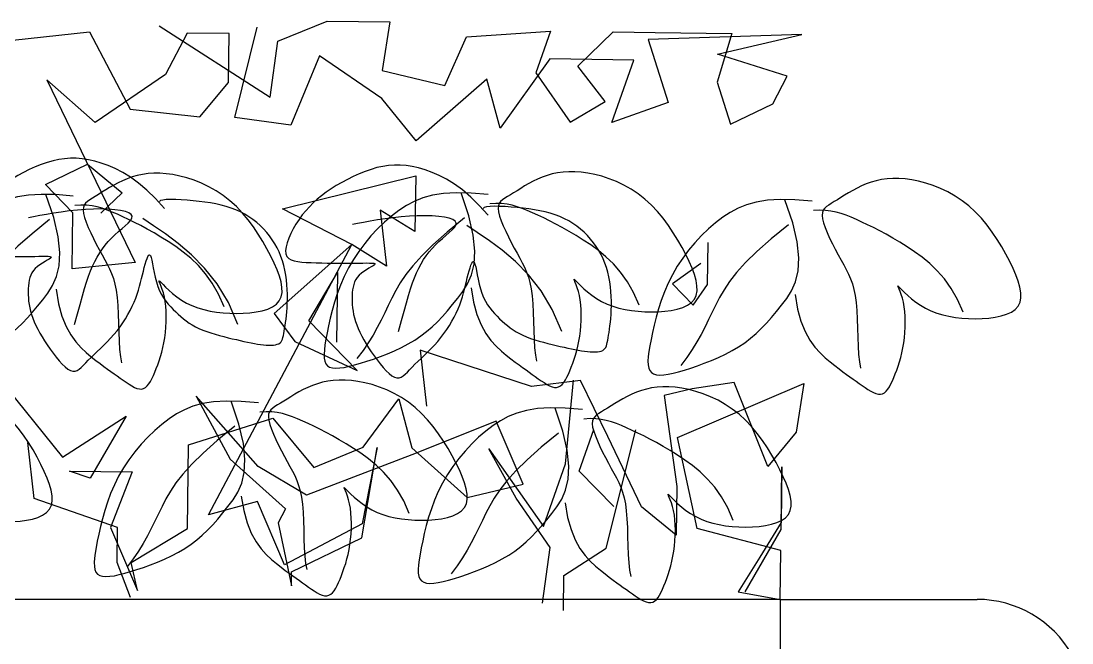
# Model space of a CAD drawing. Extents: x -1568 to -728, y -1287 to -990.
# Drawn here: x -1429.811 to -1427.402, y -1096.054 to -1094.629 of the extents above; entities that cross this region are included whole.
import ezdxf

# ---------------------------------------------------------------- set-up
doc = ezdxf.new("R2010")
doc.units = 0
doc.header["$LTSCALE"] = 5
doc.layers.get('0').update_dxf_attribs({"linetype": 'CONTINUOUS'})
for name, color, linetype in [('fz', 7, 'CONTINUOUS'), ('LH', 94, 'CONTINUOUS'), ('尺寸标注', 2, 'CONTINUOUS')]:
    doc.layers.add(name, color=color, linetype=linetype)

# ---------------------------------------------------------------- blocks, each defined once
blk = doc.blocks.new('LIM43')
at = {"color": 98}
for p, q in [((942288.093, 2579500.7332), (942288.2057, 2579500.7796)), ((942288.2057, 2579500.7796), (942288.3497, 2579500.7777)), ((942288.3497, 2579500.7777), (942288.3321, 2579500.666)), ((942287.2765, 2579500.7124), (942287.6612, 2579500.7551)), ((942287.6612, 2579500.7551), (942287.7548, 2579500.5779)), ((942287.8214, 2579500.7689), (942288.0753, 2579500.6055)), ((942287.8852, 2579500.752), (942287.8359, 2579500.6568)), ((942287.9812, 2579500.7507), (942287.8852, 2579500.752)), ((942287.9946, 2579500.5587), (942288.0454, 2579500.7658)), ((942288.5252, 2579500.7433), (942288.7175, 2579500.7566)), ((942288.7175, 2579500.7566), (942288.6841, 2579500.6612)), ((942288.7804, 2579500.6758), (942288.8615, 2579500.7547)), ((942288.8615, 2579500.7547), (942288.9575, 2579500.7534)), ((942288.9575, 2579500.7534), (942289.1335, 2579500.751)), ((942287.9797, 2579500.6388), (942287.9812, 2579500.7507)), ((942288.0753, 2579500.6055), (942288.093, 2579500.7332)), ((942288.4757, 2579500.632), (942288.5252, 2579500.7433)), ((942289.2935, 2579500.7488), (942288.9412, 2579500.7376)), ((942288.9412, 2579500.7376), (942288.9873, 2579500.5931)), ((942289.1335, 2579500.751), (942289.0999, 2579500.6395)), ((942289.1008, 2579500.7034), (942289.2935, 2579500.7488)), ((942288.1886, 2579500.6999), (942288.1224, 2579500.5409)), ((942288.3313, 2579500.602), (942288.1886, 2579500.6999)), ((942288.7166, 2579500.6927), (942288.6024, 2579500.5344)), ((942288.9086, 2579500.6901), (942288.7166, 2579500.6927)), ((942288.8586, 2579500.5469), (942288.9086, 2579500.6901)), ((942289.2602, 2579500.6533), (942289.1008, 2579500.7034)), ((942287.8359, 2579500.6568), (942287.6744, 2579500.547)), ((942288.3321, 2579500.666), (942288.4757, 2579500.632)), ((942288.6841, 2579500.6612), (942288.7626, 2579500.5482)), ((942288.8433, 2579500.595), (942288.7804, 2579500.6758)), ((942287.6744, 2579500.547), (942287.5637, 2579500.6445)), ((942287.5637, 2579500.6445), (942287.766, 2579500.226)), ((942287.9146, 2579500.5598), (942287.9797, 2579500.6388)), ((942288.5719, 2579500.6467), (942288.41, 2579500.505)), ((942288.6024, 2579500.5344), (942288.5719, 2579500.6467)), ((942289.0999, 2579500.6395), (942289.1306, 2579500.5431)), ((942289.2273, 2579500.5898), (942289.2602, 2579500.6533)), ((942288.41, 2579500.505), (942288.3313, 2579500.602)), ((942288.7626, 2579500.5482), (942288.8433, 2579500.595)), ((942288.9873, 2579500.5931), (942288.8586, 2579500.5469)), ((942289.1306, 2579500.5431), (942289.2273, 2579500.5898)), ((942287.7548, 2579500.5779), (942287.9146, 2579500.5598)), ((942288.1224, 2579500.5409), (942287.9946, 2579500.5587)), ((942287.5604, 2579500.4047), (942287.6571, 2579500.4513)), ((942287.6571, 2579500.4513), (942287.7362, 2579500.3863)), ((942288.1038, 2579500.3493), (942288.4089, 2579500.4251)), ((942288.4089, 2579500.4251), (942288.4071, 2579500.2972)), ((942287.6235, 2579500.3399), (942287.5604, 2579500.4047)), ((942287.7362, 2579500.3863), (942287.6875, 2579500.339)), ((942288.2627, 2579500.2672), (942288.1038, 2579500.3493)), ((942288.3278, 2579500.3462), (942288.342, 2579500.2181)), ((942288.4071, 2579500.2972), (942288.3278, 2579500.3462)), ((942287.6218, 2579500.212), (942287.6235, 2579500.3399)), ((942289.0776, 2579500.1761), (942289.0789, 2579500.272)), ((942287.9341, 2579499.6481), (942288.2627, 2579500.2672)), ((942288.2627, 2579500.2672), (942288.0845, 2579500.1097)), ((942288.342, 2579500.2181), (942288.2627, 2579500.2672)), ((942287.766, 2579500.226), (942287.6218, 2579500.212)), ((942289.0623, 2579500.2243), (942288.9976, 2579500.1772)), ((942288.1643, 2579500.0927), (942288.2298, 2579500.2037)), ((942288.2298, 2579500.2037), (942288.2276, 2579500.0438)), ((942288.9976, 2579500.1772), (942289.0449, 2579500.1286)), ((942289.0449, 2579500.1286), (942289.0776, 2579500.1761)), ((942288.0845, 2579500.1097), (942288.1316, 2579500.0451)), ((942288.2747, 2579499.9792), (942288.1643, 2579500.0927)), ((942287.3638, 2579500.0716), (942287.5999, 2579499.7806)), ((942288.1316, 2579500.0451), (942288.2747, 2579499.9792)), ((942288.6743, 2579499.9418), (942288.4194, 2579500.0252)), ((942288.4194, 2579500.0252), (942288.4337, 2579499.8971)), ((942288.7865, 2579499.9562), (942288.6743, 2579499.9418)), ((942288.7519, 2579499.7649), (942288.7705, 2579499.9565)), ((942288.8488, 2579499.8275), (942288.7865, 2579499.9562)), ((942289.0423, 2579499.9368), (942288.9781, 2579499.9216)), ((942289.0088, 2579499.8253), (942289.2985, 2579499.9492)), ((942289.1385, 2579499.9514), (942289.0423, 2579499.9368)), ((942289.2159, 2579499.7585), (942289.1385, 2579499.9514)), ((942289.2985, 2579499.9492), (942289.281, 2579499.8376)), ((942287.9059, 2579499.9203), (942287.9839, 2579499.7753)), ((942288.0477, 2579499.7585), (942287.9059, 2579499.9203)), ((942288.2883, 2579499.8032), (942288.3699, 2579499.914)), ((942288.3699, 2579499.914), (942288.4003, 2579499.8016)), ((942288.9781, 2579499.9216), (942289.0073, 2579499.7134)), ((942287.5999, 2579499.7806), (942287.7452, 2579499.8745)), ((942287.7452, 2579499.8745), (942287.6632, 2579499.7318)), ((942287.8883, 2579499.8086), (942288.0812, 2579499.8699)), ((942288.0812, 2579499.8699), (942288.1757, 2579499.7567)), ((942288.5932, 2579499.863), (942288.4001, 2579499.7856)), ((942288.6553, 2579499.7182), (942288.5932, 2579499.863)), ((942288.7837, 2579499.7484), (942288.817, 2579499.8439)), ((942288.8453, 2579499.5717), (942288.913, 2579499.8426)), ((942289.281, 2579499.8376), (942289.2159, 2579499.7585)), ((942287.5346, 2579499.6856), (942287.5203, 2579499.8137)), ((942288.9266, 2579499.6665), (942288.8488, 2579499.8275)), ((942289.054, 2579499.6168), (942289.0088, 2579499.8253)), ((942287.8857, 2579499.6168), (942287.8883, 2579499.8086)), ((942288.1757, 2579499.7567), (942288.2883, 2579499.8032)), ((942288.2855, 2579499.5953), (942288.3203, 2579499.8027)), ((942288.3203, 2579499.8027), (942288.2859, 2579499.6273)), ((942288.4003, 2579499.8016), (942288.5268, 2579499.688)), ((942288.6388, 2579499.6865), (942288.5763, 2579499.7992)), ((942288.5763, 2579499.7992), (942288.7019, 2579499.6216)), ((942287.9839, 2579499.7753), (942288.1104, 2579499.6617)), ((942288.4001, 2579499.7856), (942288.1588, 2579499.693)), ((942288.7019, 2579499.6216), (942288.7519, 2579499.7649)), ((942287.6154, 2579499.7484), (942287.7594, 2579499.7464)), ((942287.6632, 2579499.7318), (942287.6154, 2579499.7484)), ((942287.7594, 2579499.7464), (942287.7097, 2579499.6192)), ((942288.1588, 2579499.693), (942288.0477, 2579499.7585)), ((942288.8626, 2579499.6674), (942288.7837, 2579499.7484)), ((942289.246, 2579499.6142), (942289.2479, 2579499.7581)), ((942289.2479, 2579499.7581), (942289.2462, 2579499.6302)), ((942288.5268, 2579499.688), (942288.6553, 2579499.7182)), ((942289.0073, 2579499.7134), (942289.0057, 2579499.6015)), ((942287.7257, 2579499.619), (942287.5346, 2579499.6856)), ((942288.0466, 2579499.6786), (942287.9341, 2579499.6481)), ((942288.1086, 2579499.5338), (942288.0466, 2579499.6786)), ((942288.7173, 2579499.5735), (942288.6388, 2579499.6865)), ((942288.1104, 2579499.6617), (942288.0939, 2579499.6299)), ((942289.0057, 2579499.6015), (942288.9266, 2579499.6665)), ((942288.0939, 2579499.6299), (942288.124, 2579499.4856)), ((942288.2859, 2579499.6273), (942288.1086, 2579499.5338)), ((942289.2462, 2579499.6302), (942289.1971, 2579499.5509)), ((942287.7097, 2579499.6192), (942287.7717, 2579499.4745)), ((942287.7246, 2579499.5391), (942287.7257, 2579499.619)), ((942287.7566, 2579499.5386), (942287.8857, 2579499.6168)), ((942289.2453, 2579499.5662), (942289.054, 2579499.6168)), ((942289.164, 2579499.4714), (942289.246, 2579499.6142)), ((942288.1244, 2579499.5176), (942288.2855, 2579499.5953)), ((942288.6995, 2579499.4458), (942288.7173, 2579499.5735)), ((942288.7484, 2579499.5091), (942288.8453, 2579499.5717)), ((942289.1971, 2579499.5509), (942289.148, 2579499.4716)), ((942289.2438, 2579499.4543), (942289.2453, 2579499.5662)), ((942287.7555, 2579499.4587), (942287.7246, 2579499.5391)), ((942287.7717, 2579499.4745), (942287.7566, 2579499.5386)), ((942288.124, 2579499.4856), (942288.1244, 2579499.5176)), ((942288.7473, 2579499.4291), (942288.7484, 2579499.5091)), ((942289.148, 2579499.4716), (942289.2438, 2579499.4543))]:
    blk.add_line(p, q, dxfattribs=at)
blk = doc.blocks.new('花')
at = {"layer": 'LH', "color": 12}
for p, q in [((0.6009, 0.461), (0.5901, 0.4561)), ((0.6123, 0.4652), (0.6009, 0.461)), ((0.6241, 0.4688), (0.6123, 0.4652)), ((0.6366, 0.4716), (0.6241, 0.4688)), ((0.6496, 0.4736), (0.6366, 0.4716)), ((0.6634, 0.4747), (0.6496, 0.4736)), ((0.6779, 0.4749), (0.6634, 0.4747)), ((0.6932, 0.4741), (0.6779, 0.4749)), ((0.7092, 0.4722), (0.6932, 0.4741)), ((0.7259, 0.4693), (0.7092, 0.4722)), ((0.7431, 0.4652), (0.7259, 0.4693)), ((0.7605, 0.4599), (0.7431, 0.4652)), ((0.7779, 0.4533), (0.7605, 0.4599)), ((0.5604, 0.4387), (0.5514, 0.4325)), ((0.5698, 0.4448), (0.5604, 0.4387)), ((0.5797, 0.4507), (0.5698, 0.4448)), ((0.5901, 0.4561), (0.5797, 0.4507)), ((0.7953, 0.4454), (0.7779, 0.4533)), ((0.8123, 0.4361), (0.7953, 0.4454)), ((0.8287, 0.4253), (0.8123, 0.4361)), ((-0.4776, 0.4103), (-0.4909, 0.4092)), ((-0.4639, 0.4103), (-0.4776, 0.4103)), ((-0.4498, 0.4093), (-0.4639, 0.4103)), ((0.5205, 0.4095), (0.5141, 0.4049)), ((0.5274, 0.4146), (0.5205, 0.4095)), ((0.5349, 0.4203), (0.5274, 0.4146)), ((0.5429, 0.4263), (0.5349, 0.4203)), ((0.5514, 0.4325), (0.5429, 0.4263)), ((0.8445, 0.4131), (0.8287, 0.4253)), ((0.8595, 0.3996), (0.8445, 0.4131)), ((-0.5567, 0.3892), (-0.5698, 0.3826)), ((-0.5435, 0.395), (-0.5567, 0.3892)), ((-0.5303, 0.4), (-0.5435, 0.395)), ((-0.5172, 0.4041), (-0.5303, 0.4)), ((-0.5041, 0.4071), (-0.5172, 0.4041)), ((-0.4909, 0.4092), (-0.5041, 0.4071)), ((-0.4351, 0.4072), (-0.4498, 0.4093)), ((-0.4197, 0.4041), (-0.4351, 0.4072)), ((-0.4036, 0.3998), (-0.4197, 0.4041)), ((-0.3867, 0.3941), (-0.4036, 0.3998)), ((-0.369, 0.3867), (-0.3867, 0.3941)), ((-0.3504, 0.3772), (-0.369, 0.3867)), ((0.321, 0.3859), (0.3021, 0.3764)), ((0.3425, 0.3937), (0.321, 0.3859)), ((0.3674, 0.3998), (0.3425, 0.3937)), ((0.3964, 0.4039), (0.3674, 0.3998)), ((0.4303, 0.4061), (0.3964, 0.4039)), ((0.4295, 0.3534), (0.4075, 0.4044)), ((0.47, 0.4062), (0.4303, 0.4061)), ((0.4891, 0.387), (0.4751, 0.385)), ((0.5023, 0.3878), (0.4891, 0.387)), ((0.4969, 0.3877), (0.4954, 0.3823)), ((0.4996, 0.3924), (0.4969, 0.3877)), ((0.5035, 0.3966), (0.4996, 0.3924)), ((0.5147, 0.3874), (0.5023, 0.3878)), ((0.5084, 0.4007), (0.5035, 0.3966)), ((0.5141, 0.4049), (0.5084, 0.4007)), ((0.5267, 0.3861), (0.5147, 0.3874)), ((0.5385, 0.3838), (0.5267, 0.3861)), ((0.8738, 0.3851), (0.8595, 0.3996)), ((-0.5955, 0.3677), (-0.6078, 0.3596)), ((-0.5828, 0.3754), (-0.5955, 0.3677)), ((-0.5698, 0.3826), (-0.5828, 0.3754)), ((-0.331, 0.3653), (-0.3504, 0.3772)), ((-0.3106, 0.3508), (-0.331, 0.3653)), ((0.2851, 0.3652), (0.2691, 0.3526)), ((0.3021, 0.3764), (0.2851, 0.3652)), ((0.4954, 0.3823), (0.4953, 0.3759)), ((0.4953, 0.3759), (0.4968, 0.3682)), ((0.4968, 0.3682), (0.5, 0.3591)), ((0.5503, 0.3808), (0.5385, 0.3838)), ((0.5622, 0.3771), (0.5503, 0.3808)), ((0.5745, 0.373), (0.5622, 0.3771)), ((0.5875, 0.3683), (0.5745, 0.373)), ((0.601, 0.3633), (0.5875, 0.3683)), ((0.6152, 0.3577), (0.601, 0.3633)), ((0.8872, 0.3699), (0.8738, 0.3851)), ((0.8998, 0.3542), (0.8872, 0.3699)), ((-0.6308, 0.3427), (-0.6414, 0.334)), ((-0.6196, 0.3512), (-0.6308, 0.3427)), ((-0.6078, 0.3596), (-0.6196, 0.3512)), ((-0.2893, 0.3332), (-0.3106, 0.3508)), ((0.2535, 0.3385), (0.2384, 0.3231)), ((0.2691, 0.3526), (0.2535, 0.3385)), ((0.4201, 0.348), (0.3832, 0.3123)), ((0.4433, 0.3104), (0.4295, 0.3534)), ((0.5, 0.3591), (0.5045, 0.3487)), ((0.5045, 0.3487), (0.5103, 0.3374)), ((0.5103, 0.3374), (0.5169, 0.3254)), ((0.63, 0.3515), (0.6152, 0.3577)), ((0.6454, 0.3448), (0.63, 0.3515)), ((0.6615, 0.3373), (0.6454, 0.3448)), ((0.6782, 0.3292), (0.6615, 0.3373)), ((0.9116, 0.3382), (0.8998, 0.3542)), ((0.9225, 0.3222), (0.9116, 0.3382)), ((-0.6605, 0.3163), (-0.6691, 0.3072)), ((-0.6512, 0.3253), (-0.6605, 0.3163)), ((-0.6414, 0.334), (-0.6512, 0.3253)), ((-0.267, 0.3124), (-0.2893, 0.3332)), ((-0.2776, 0.3296), (-0.2796, 0.3273)), ((-0.2724, 0.3315), (-0.2776, 0.3296)), ((-0.2646, 0.333), (-0.2724, 0.3315)), ((-0.2545, 0.3341), (-0.2646, 0.333)), ((-0.2428, 0.3349), (-0.2545, 0.3341)), ((-0.2299, 0.3354), (-0.2428, 0.3349)), ((-0.2163, 0.3356), (-0.2299, 0.3354)), ((-0.2025, 0.3355), (-0.2163, 0.3356)), ((-0.1889, 0.3352), (-0.2025, 0.3355)), ((-0.1756, 0.3347), (-0.1889, 0.3352)), ((-0.1627, 0.3338), (-0.1756, 0.3347)), ((-0.1502, 0.3326), (-0.1627, 0.3338)), ((-0.1379, 0.3309), (-0.1502, 0.3326)), ((-0.1261, 0.3288), (-0.1379, 0.3309)), ((-0.1145, 0.3262), (-0.1261, 0.3288)), ((-0.1034, 0.323), (-0.1145, 0.3262)), ((-0.0926, 0.3192), (-0.1034, 0.323)), ((-0.0822, 0.3148), (-0.0926, 0.3192)), ((-0.0723, 0.3098), (-0.0822, 0.3148)), ((0.2384, 0.3231), (0.2238, 0.3066)), ((0.5169, 0.3254), (0.5242, 0.3132)), ((0.5242, 0.3132), (0.5318, 0.3009)), ((0.6956, 0.3202), (0.6782, 0.3292)), ((0.7136, 0.3104), (0.6956, 0.3202)), ((0.9325, 0.3065), (0.9225, 0.3222)), ((-0.6772, 0.2977), (-0.6847, 0.2879)), ((-0.6691, 0.3072), (-0.6772, 0.2977)), ((-0.4653, 0.2923), (-0.4836, 0.2888)), ((-0.447, 0.2954), (-0.4653, 0.2923)), ((-0.4289, 0.2977), (-0.447, 0.2954)), ((-0.4114, 0.2993), (-0.4289, 0.2977)), ((-0.3949, 0.3002), (-0.4114, 0.2993)), ((-0.3799, 0.3003), (-0.3949, 0.3002)), ((-0.3666, 0.2996), (-0.3799, 0.3003)), ((-0.3555, 0.2981), (-0.3666, 0.2996)), ((-0.3469, 0.2958), (-0.3555, 0.2981)), ((-0.3413, 0.2926), (-0.3469, 0.2958)), ((-0.3389, 0.2886), (-0.3413, 0.2926)), ((-0.0627, 0.3043), (-0.0723, 0.3098)), ((-0.0535, 0.2983), (-0.0627, 0.3043)), ((-0.0448, 0.2918), (-0.0535, 0.2983)), ((-0.0365, 0.2849), (-0.0448, 0.2918)), ((0.21, 0.2891), (0.1971, 0.2707)), ((0.2238, 0.3066), (0.21, 0.2891)), ((0.3832, 0.3123), (0.3533, 0.281)), ((0.45, 0.2744), (0.4433, 0.3104)), ((0.5318, 0.3009), (0.5395, 0.2889)), ((0.732, 0.2992), (0.7136, 0.3104)), ((0.7506, 0.2864), (0.732, 0.2992)), ((0.9415, 0.2913), (0.9325, 0.3065)), ((0.9494, 0.2767), (0.9415, 0.2913)), ((-0.6983, 0.267), (-0.7044, 0.2558)), ((-0.6917, 0.2777), (-0.6983, 0.267)), ((-0.6847, 0.2879), (-0.6917, 0.2777)), ((-0.5639, 0.2687), (-0.5755, 0.2654)), ((-0.5503, 0.2725), (-0.5639, 0.2687)), ((-0.5352, 0.2765), (-0.5503, 0.2725)), ((-0.5189, 0.2807), (-0.5352, 0.2765)), ((-0.5016, 0.2848), (-0.5189, 0.2807)), ((-0.4836, 0.2888), (-0.5016, 0.2848)), ((-0.3598, 0.2584), (-0.3528, 0.2656)), ((-0.3528, 0.2656), (-0.3467, 0.2722)), ((-0.3467, 0.2722), (-0.342, 0.2784)), ((-0.342, 0.2784), (-0.3393, 0.2838)), ((-0.3393, 0.2838), (-0.3389, 0.2886)), ((-0.2887, 0.2709), (-0.3142, 0.2852)), ((-0.2597, 0.2546), (-0.2887, 0.2709)), ((-0.0287, 0.2775), (-0.0365, 0.2849)), ((-0.0214, 0.2698), (-0.0287, 0.2775)), ((-0.0145, 0.2617), (-0.0214, 0.2698)), ((0.1971, 0.2707), (0.1851, 0.2516)), ((0.3533, 0.281), (0.3296, 0.2535)), ((0.4509, 0.2443), (0.45, 0.2744)), ((0.5395, 0.2889), (0.547, 0.2775)), ((0.547, 0.2775), (0.554, 0.2669)), ((0.554, 0.2669), (0.5606, 0.2568)), ((0.7689, 0.2715), (0.7506, 0.2864)), ((0.7869, 0.254), (0.7689, 0.2715)), ((0.9559, 0.2627), (0.9494, 0.2767)), ((-0.7098, 0.2444), (-0.7146, 0.2331)), ((-0.7044, 0.2558), (-0.7098, 0.2444)), ((-0.382, 0.2348), (-0.3749, 0.2429)), ((-0.3749, 0.2429), (-0.3674, 0.2508)), ((-0.3674, 0.2508), (-0.3598, 0.2584)), ((-0.2285, 0.2353), (-0.2597, 0.2546)), ((-0.0081, 0.2531), (-0.0145, 0.2617)), ((-0.0021, 0.2443), (-0.0081, 0.2531)), ((0.0033, 0.235), (-0.0021, 0.2443)), ((0.1851, 0.2516), (0.1743, 0.232)), ((0.3296, 0.2535), (0.311, 0.2291)), ((0.4471, 0.2192), (0.4509, 0.2443)), ((0.5606, 0.2568), (0.5668, 0.2468)), ((0.5668, 0.2468), (0.5724, 0.2364)), ((0.8042, 0.2335), (0.7869, 0.254)), ((0.9608, 0.2496), (0.9559, 0.2627)), ((0.964, 0.2372), (0.9608, 0.2496)), ((-0.7184, 0.222), (-0.7212, 0.2114)), ((-0.7146, 0.2331), (-0.7184, 0.222)), ((-0.4008, 0.2084), (-0.395, 0.2175)), ((-0.395, 0.2175), (-0.3887, 0.2263)), ((-0.3887, 0.2263), (-0.382, 0.2348)), ((-0.1961, 0.2122), (-0.2285, 0.2353)), ((0.0082, 0.2254), (0.0033, 0.235)), ((0.0127, 0.2155), (0.0082, 0.2254)), ((0.1743, 0.232), (0.1648, 0.2119)), ((0.311, 0.2291), (0.2967, 0.2074)), ((0.4399, 0.198), (0.4471, 0.2192)), ((0.5724, 0.2364), (0.5775, 0.2253)), ((0.5775, 0.2253), (0.582, 0.2129)), ((0.682, 0.2284), (0.682, 0.2291)), ((0.682, 0.2291), (0.6836, 0.2281)), ((0.6831, 0.2259), (0.682, 0.2284)), ((0.6852, 0.222), (0.6831, 0.2259)), ((0.6836, 0.2281), (0.6869, 0.2253)), ((0.688, 0.2166), (0.6852, 0.222)), ((0.6869, 0.2253), (0.6919, 0.221)), ((0.6919, 0.221), (0.6984, 0.2155)), ((0.8205, 0.2097), (0.8042, 0.2335)), ((0.9651, 0.2258), (0.964, 0.2372)), ((0.964, 0.2155), (0.9651, 0.2258)), ((-0.7228, 0.2017), (-0.723, 0.1931)), ((-0.723, 0.1931), (-0.7218, 0.1859)), ((-0.7212, 0.2114), (-0.7228, 0.2017)), ((-0.4111, 0.1888), (-0.4061, 0.1988)), ((-0.4061, 0.1988), (-0.4008, 0.2084)), ((-0.2986, 0.1891), (-0.297, 0.1952)), ((-0.297, 0.1952), (-0.2954, 0.2)), ((-0.2954, 0.2), (-0.2937, 0.203)), ((-0.2937, 0.203), (-0.2919, 0.2039)), ((-0.2919, 0.2039), (-0.29, 0.2024)), ((-0.29, 0.2024), (-0.288, 0.1984)), ((-0.288, 0.1984), (-0.2858, 0.1921)), ((-0.1637, 0.1842), (-0.1961, 0.2122)), ((0.0166, 0.2052), (0.0127, 0.2155)), ((0.02, 0.1945), (0.0166, 0.2052)), ((0.023, 0.1837), (0.02, 0.1945)), ((0.1648, 0.2119), (0.1566, 0.1916)), ((0.2967, 0.2074), (0.2857, 0.1875)), ((0.4305, 0.1797), (0.4399, 0.198)), ((0.582, 0.2129), (0.5861, 0.1991)), ((0.5861, 0.1991), (0.5896, 0.1832)), ((0.6911, 0.2099), (0.688, 0.2166)), ((0.6944, 0.202), (0.6911, 0.2099)), ((0.6974, 0.1929), (0.6944, 0.202)), ((0.7001, 0.1829), (0.6974, 0.1929)), ((0.6984, 0.2155), (0.7063, 0.2092)), ((0.7063, 0.2092), (0.7154, 0.2025)), ((0.7154, 0.2025), (0.7257, 0.1957)), ((0.7257, 0.1957), (0.737, 0.1893)), ((0.8356, 0.182), (0.8205, 0.2097)), ((0.9459, 0.1911), (0.9544, 0.1981)), ((0.9544, 0.1981), (0.9605, 0.2062)), ((0.9605, 0.2062), (0.964, 0.2155)), ((-0.7218, 0.1859), (-0.7189, 0.1803)), ((-0.7189, 0.1803), (-0.7145, 0.1761)), ((-0.7145, 0.1761), (-0.7087, 0.1731)), ((-0.7087, 0.1731), (-0.7016, 0.1713)), ((-0.7016, 0.1713), (-0.6933, 0.1703)), ((-0.6933, 0.1703), (-0.6839, 0.17)), ((-0.6839, 0.17), (-0.6736, 0.1701)), ((-0.6736, 0.1701), (-0.6625, 0.1706)), ((-0.6625, 0.1706), (-0.6506, 0.1712)), ((-0.6506, 0.1712), (-0.6383, 0.1719)), ((-0.6383, 0.1719), (-0.6256, 0.1727)), ((-0.6256, 0.1727), (-0.6128, 0.1735)), ((-0.6128, 0.1735), (-0.6001, 0.1744)), ((-0.6001, 0.1744), (-0.5877, 0.1754)), ((-0.5877, 0.1754), (-0.5757, 0.1764)), ((-0.5757, 0.1764), (-0.5644, 0.1774)), ((-0.5644, 0.1774), (-0.5539, 0.1785)), ((-0.5539, 0.1785), (-0.5445, 0.1794)), ((-0.5445, 0.1794), (-0.5362, 0.1803)), ((-0.5362, 0.1803), (-0.5291, 0.1808)), ((-0.5294, 0.1686), (-0.5348, 0.1647)), ((-0.5245, 0.1721), (-0.5294, 0.1686)), ((-0.5291, 0.1808), (-0.5235, 0.1811)), ((-0.5204, 0.175), (-0.5245, 0.1721)), ((-0.5235, 0.1811), (-0.5194, 0.181)), ((-0.5176, 0.1774), (-0.5204, 0.175)), ((-0.5194, 0.181), (-0.517, 0.1804)), ((-0.5164, 0.1792), (-0.5176, 0.1774)), ((-0.517, 0.1804), (-0.5164, 0.1792)), ((-0.4198, 0.1674), (-0.4157, 0.1784)), ((-0.4157, 0.1784), (-0.4111, 0.1888)), ((-0.3029, 0.1655), (-0.3015, 0.1739)), ((-0.3015, 0.1739), (-0.3001, 0.1819)), ((-0.3001, 0.1819), (-0.2986, 0.1891)), ((-0.2858, 0.1921), (-0.2835, 0.184)), ((-0.2835, 0.184), (-0.2809, 0.1747)), ((-0.2809, 0.1747), (-0.278, 0.1644)), ((-0.1322, 0.1503), (-0.1637, 0.1842)), ((0.0254, 0.1727), (0.023, 0.1837)), ((0.0275, 0.1617), (0.0254, 0.1727)), ((0.1498, 0.1712), (0.1441, 0.1509)), ((0.1566, 0.1916), (0.1498, 0.1712)), ((0.277, 0.169), (0.2696, 0.1513)), ((0.2857, 0.1875), (0.277, 0.169)), ((0.42, 0.1633), (0.4305, 0.1797)), ((0.4485, 0.19), (0.4569, 0.1573)), ((0.5896, 0.1832), (0.5926, 0.1651)), ((0.7023, 0.1721), (0.7001, 0.1829)), ((0.704, 0.1607), (0.7023, 0.1721)), ((0.737, 0.1893), (0.7492, 0.1834)), ((0.7492, 0.1834), (0.762, 0.1786)), ((0.762, 0.1786), (0.7756, 0.1747)), ((0.7756, 0.1747), (0.7896, 0.1717)), ((0.7896, 0.1717), (0.8042, 0.1696)), ((0.8042, 0.1696), (0.8191, 0.1684)), ((0.8496, 0.1682), (0.8651, 0.1692)), ((0.8651, 0.1692), (0.8805, 0.1708)), ((0.8805, 0.1708), (0.8956, 0.1732)), ((0.8956, 0.1732), (0.91, 0.1763)), ((0.91, 0.1763), (0.9234, 0.1803)), ((0.9234, 0.1803), (0.9355, 0.1852)), ((0.9355, 0.1852), (0.9459, 0.1911)), ((-0.5543, 0.1457), (-0.5573, 0.1403)), ((-0.5504, 0.1509), (-0.5543, 0.1457)), ((-0.5457, 0.1558), (-0.5504, 0.1509)), ((-0.5404, 0.1604), (-0.5457, 0.1558)), ((-0.5348, 0.1647), (-0.5404, 0.1604)), ((-0.4272, 0.1434), (-0.4236, 0.1558)), ((-0.4236, 0.1558), (-0.4198, 0.1674)), ((-0.3071, 0.1393), (-0.3056, 0.1482)), ((-0.3056, 0.1482), (-0.3042, 0.1569)), ((-0.3042, 0.1569), (-0.3029, 0.1655)), ((-0.278, 0.1644), (-0.2747, 0.1537)), ((-0.2747, 0.1537), (-0.2711, 0.1431)), ((-0.1029, 0.1097), (-0.1322, 0.1503)), ((0.0291, 0.1507), (0.0275, 0.1617)), ((0.0304, 0.1399), (0.0291, 0.1507)), ((0.1441, 0.1509), (0.1395, 0.1311)), ((0.2696, 0.1513), (0.2628, 0.1338)), ((0.3992, 0.1331), (0.4096, 0.1478)), ((0.4096, 0.1478), (0.42, 0.1633)), ((0.4569, 0.1573), (0.4671, 0.1299)), ((0.5926, 0.1651), (0.5952, 0.1453)), ((0.5952, 0.1453), (0.5976, 0.1247)), ((0.7053, 0.1487), (0.704, 0.1607)), ((0.7061, 0.1365), (0.7053, 0.1487)), ((0.8191, 0.1684), (0.8343, 0.1679)), ((0.8343, 0.1679), (0.8496, 0.1682)), ((-0.5621, 0.1228), (-0.5626, 0.1166)), ((-0.5611, 0.1289), (-0.5621, 0.1228)), ((-0.5595, 0.1347), (-0.5611, 0.1289)), ((-0.5573, 0.1403), (-0.5595, 0.1347)), ((-0.4339, 0.1144), (-0.4305, 0.1297)), ((-0.4305, 0.1297), (-0.4272, 0.1434)), ((-0.3127, 0.112), (-0.3105, 0.1212)), ((-0.3105, 0.1212), (-0.3087, 0.1303)), ((-0.3087, 0.1303), (-0.3071, 0.1393)), ((-0.2711, 0.1431), (-0.2669, 0.1331)), ((-0.2669, 0.1331), (-0.2623, 0.1239)), ((-0.2623, 0.1239), (-0.2572, 0.1156)), ((0.0313, 0.1293), (0.0304, 0.1399)), ((0.0319, 0.1191), (0.0313, 0.1293)), ((0.1395, 0.1311), (0.1357, 0.1118)), ((0.2628, 0.1338), (0.2561, 0.1163)), ((0.3887, 0.1192), (0.3992, 0.1331)), ((0.4671, 0.1299), (0.4785, 0.1072)), ((0.5976, 0.1247), (0.5999, 0.1039)), ((0.7065, 0.1242), (0.7061, 0.1365)), ((0.7064, 0.112), (0.7065, 0.1242)), ((-0.5626, 0.1166), (-0.5627, 0.1101)), ((-0.5627, 0.1101), (-0.5625, 0.1035)), ((-0.5625, 0.1035), (-0.5621, 0.0967)), ((-0.5621, 0.0967), (-0.5614, 0.0897)), ((-0.4411, 0.0775), (-0.4374, 0.0971)), ((-0.4374, 0.0971), (-0.4339, 0.1144)), ((-0.3181, 0.0929), (-0.3152, 0.1025)), ((-0.3152, 0.1025), (-0.3127, 0.112)), ((-0.2572, 0.1156), (-0.2517, 0.108)), ((-0.2517, 0.108), (-0.246, 0.1012)), ((-0.246, 0.1012), (-0.24, 0.0949)), ((-0.0767, 0.0613), (-0.1029, 0.1097)), ((0.0323, 0.1094), (0.0319, 0.1191)), ((0.0322, 0.0913), (0.0324, 0.1001)), ((0.0324, 0.1001), (0.0323, 0.1094)), ((0.1357, 0.1118), (0.1327, 0.0934)), ((0.2492, 0.0987), (0.2418, 0.081)), ((0.2561, 0.1163), (0.2492, 0.0987)), ((0.3669, 0.0935), (0.378, 0.106)), ((0.378, 0.106), (0.3887, 0.1192)), ((0.4785, 0.1072), (0.4909, 0.0886)), ((0.5999, 0.1039), (0.6024, 0.0837)), ((0.7049, 0.0884), (0.7059, 0.1)), ((0.7059, 0.1), (0.7064, 0.112)), ((-0.5614, 0.0897), (-0.5605, 0.0825)), ((-0.5605, 0.0825), (-0.5592, 0.0752)), ((-0.5592, 0.0752), (-0.5576, 0.0678)), ((-0.4452, 0.0553), (-0.4411, 0.0775)), ((-0.3299, 0.0634), (-0.3255, 0.0733)), ((-0.3255, 0.0733), (-0.3216, 0.0832)), ((-0.3216, 0.0832), (-0.3181, 0.0929)), ((-0.24, 0.0949), (-0.2338, 0.0891)), ((-0.2338, 0.0891), (-0.2276, 0.0837)), ((-0.2276, 0.0837), (-0.2213, 0.0785)), ((-0.2213, 0.0785), (-0.215, 0.0735)), ((-0.215, 0.0735), (-0.2087, 0.0688)), ((0.0311, 0.068), (0.0316, 0.0753)), ((0.0316, 0.0753), (0.032, 0.083)), ((0.032, 0.083), (0.0322, 0.0913)), ((0.1303, 0.076), (0.1284, 0.0599)), ((0.1327, 0.0934), (0.1303, 0.076)), ((0.2418, 0.081), (0.2336, 0.063)), ((0.343, 0.0704), (0.3553, 0.0816)), ((0.3553, 0.0816), (0.3669, 0.0935)), ((0.4909, 0.0886), (0.5039, 0.0735)), ((0.5039, 0.0735), (0.5169, 0.0613)), ((0.6024, 0.0837), (0.6051, 0.0649)), ((0.7018, 0.0664), (0.7035, 0.0772)), ((0.7035, 0.0772), (0.7049, 0.0884)), ((-0.5576, 0.0678), (-0.5555, 0.0603)), ((-0.5555, 0.0603), (-0.553, 0.0526)), ((-0.553, 0.0526), (-0.55, 0.0448)), ((-0.4497, 0.0301), (-0.4452, 0.0553)), ((-0.34, 0.0436), (-0.3347, 0.0534)), ((-0.3347, 0.0534), (-0.3299, 0.0634)), ((-0.2087, 0.0688), (-0.2022, 0.0642)), ((-0.2022, 0.0642), (-0.1956, 0.0598)), ((-0.1956, 0.0598), (-0.1886, 0.0557)), ((-0.1886, 0.0557), (-0.1813, 0.0518)), ((-0.1813, 0.0518), (-0.1735, 0.0483)), ((-0.1735, 0.0483), (-0.1652, 0.045)), ((0.0291, 0.0448), (0.0296, 0.0498)), ((0.0296, 0.0498), (0.0301, 0.0553)), ((0.0301, 0.0553), (0.0306, 0.0614)), ((0.0306, 0.0614), (0.0311, 0.068)), ((0.1284, 0.0599), (0.1269, 0.0452)), ((0.2336, 0.063), (0.2243, 0.0446)), ((0.3009, 0.0403), (0.3157, 0.0498)), ((0.3157, 0.0498), (0.3298, 0.0598)), ((0.3298, 0.0598), (0.343, 0.0704)), ((0.5169, 0.0613), (0.5297, 0.0512)), ((0.5297, 0.0512), (0.5418, 0.0427)), ((0.6051, 0.0649), (0.6083, 0.0483)), ((0.6083, 0.0483), (0.6121, 0.0346)), ((0.6975, 0.0462), (0.6997, 0.0561)), ((0.6997, 0.0561), (0.7018, 0.0664)), ((-0.55, 0.0448), (-0.5465, 0.0369)), ((-0.5465, 0.0369), (-0.5425, 0.0289)), ((-0.5425, 0.0289), (-0.538, 0.0208)), ((-0.3581, 0.015), (-0.3517, 0.0243)), ((-0.3517, 0.0243), (-0.3456, 0.0338)), ((-0.3456, 0.0338), (-0.34, 0.0436)), ((-0.1652, 0.045), (-0.1563, 0.0421)), ((-0.1563, 0.0421), (-0.1469, 0.0394)), ((-0.1469, 0.0394), (-0.1371, 0.0371)), ((-0.1371, 0.0371), (-0.1271, 0.0349)), ((-0.1271, 0.0349), (-0.1169, 0.033)), ((-0.1169, 0.033), (-0.1068, 0.0312)), ((-0.1068, 0.0312), (-0.0968, 0.0296)), ((-0.0968, 0.0296), (-0.087, 0.0281)), ((-0.087, 0.0281), (-0.0776, 0.0267)), ((-0.0776, 0.0267), (-0.0685, 0.0254)), ((-0.0685, 0.0254), (-0.0598, 0.0242)), ((-0.0598, 0.0242), (-0.0514, 0.0232)), ((0.0168, 0.0238), (0.0201, 0.0256)), ((0.0201, 0.0256), (0.0228, 0.0277)), ((0.0228, 0.0277), (0.0248, 0.0302)), ((0.0248, 0.0302), (0.0264, 0.0331)), ((0.0264, 0.0331), (0.0276, 0.0365)), ((0.0276, 0.0365), (0.0285, 0.0404)), ((0.0285, 0.0404), (0.0291, 0.0448)), ((0.1258, 0.032), (0.1253, 0.0203)), ((0.1269, 0.0452), (0.1258, 0.032)), ((0.2137, 0.0259), (0.2013, 0.0065)), ((0.2243, 0.0446), (0.2137, 0.0259)), ((0.2701, 0.0232), (0.2856, 0.0315)), ((0.2856, 0.0315), (0.3009, 0.0403)), ((0.5418, 0.0427), (0.553, 0.0353)), ((0.553, 0.0353), (0.5633, 0.0287)), ((0.5633, 0.0287), (0.5727, 0.0228)), ((0.6899, 0.0194), (0.6925, 0.0279)), ((0.6925, 0.0279), (0.6951, 0.0368)), ((0.6951, 0.0368), (0.6975, 0.0462)), ((-0.538, 0.0208), (-0.533, 0.0126)), ((-0.533, 0.0126), (-0.5275, 0.0043)), ((-0.5275, 0.0043), (-0.5215, -0.0042)), ((-0.3719, -0.0028), (-0.3649, 0.0059)), ((-0.3649, 0.0059), (-0.3581, 0.015)), ((-0.0514, 0.0232), (-0.0434, 0.0222)), ((-0.0434, 0.0222), (-0.0357, 0.0214)), ((-0.0357, 0.0214), (-0.0283, 0.0208)), ((-0.0283, 0.0208), (-0.0213, 0.0204)), ((-0.0213, 0.0204), (-0.0145, 0.0201)), ((-0.0145, 0.0201), (-0.0082, 0.0201)), ((-0.0082, 0.0201), (-0.0022, 0.0202)), ((-0.0022, 0.0202), (0.0033, 0.0207)), ((0.0033, 0.0207), (0.0084, 0.0214)), ((0.0084, 0.0214), (0.0129, 0.0225)), ((0.0129, 0.0225), (0.0168, 0.0238)), ((0.1253, 0.0203), (0.1255, 0.0101)), ((0.1255, 0.0101), (0.1265, 0.0014)), ((0.1265, 0.0014), (0.1284, -0.0058)), ((0.2103, -0.0035), (0.2244, 0.0022)), ((0.2244, 0.0022), (0.2392, 0.0086)), ((0.2392, 0.0086), (0.2545, 0.0156)), ((0.2545, 0.0156), (0.2701, 0.0232)), ((0.5727, 0.0228), (0.5814, 0.0174)), ((0.5814, 0.0174), (0.5896, 0.0126)), ((0.5896, 0.0126), (0.5974, 0.008)), ((0.5974, 0.008), (0.6048, 0.0037)), ((0.6048, 0.0037), (0.6121, -0.0006)), ((0.6817, -0.0025), (0.6845, 0.0041)), ((0.6845, 0.0041), (0.6873, 0.0115)), ((0.6873, 0.0115), (0.6899, 0.0194)), ((-0.5215, -0.0042), (-0.5151, -0.0128)), ((-0.5151, -0.0128), (-0.5083, -0.0215)), ((-0.5083, -0.0215), (-0.501, -0.0304)), ((-0.393, -0.0271), (-0.386, -0.0193)), ((-0.386, -0.0193), (-0.379, -0.0112)), ((-0.379, -0.0112), (-0.3719, -0.0028)), ((0.1284, -0.0058), (0.1313, -0.0115)), ((0.1313, -0.0115), (0.1354, -0.0157)), ((0.1354, -0.0157), (0.1407, -0.0184)), ((0.1407, -0.0184), (0.1473, -0.0196)), ((0.1473, -0.0196), (0.155, -0.0196)), ((0.155, -0.0196), (0.1639, -0.0183)), ((0.1639, -0.0183), (0.1739, -0.016)), ((0.1739, -0.016), (0.185, -0.0127)), ((0.185, -0.0127), (0.1971, -0.0085)), ((0.1971, -0.0085), (0.2103, -0.0035)), ((0.6121, -0.0006), (0.6193, -0.0049)), ((0.6193, -0.0049), (0.6263, -0.009)), ((0.6263, -0.009), (0.6332, -0.0129)), ((0.6332, -0.0129), (0.6399, -0.0162)), ((0.6399, -0.0162), (0.6462, -0.019)), ((0.6462, -0.019), (0.6522, -0.0209)), ((0.6522, -0.0209), (0.6578, -0.0218)), ((0.6578, -0.0218), (0.6628, -0.0215)), ((0.6628, -0.0215), (0.6674, -0.02)), ((0.6674, -0.02), (0.6715, -0.0172)), ((0.6715, -0.0172), (0.6752, -0.0133)), ((0.6752, -0.0133), (0.6786, -0.0084)), ((0.6786, -0.0084), (0.6817, -0.0025)), ((-0.501, -0.0304), (-0.4935, -0.0391)), ((-0.4935, -0.0391), (-0.4858, -0.0475)), ((-0.4858, -0.0475), (-0.4782, -0.0552)), ((-0.4119, -0.0486), (-0.406, -0.0418)), ((-0.406, -0.0418), (-0.3997, -0.0346)), ((-0.3997, -0.0346), (-0.393, -0.0271)), ((0.1515, -0.0479), (0.139, -0.0507)), ((0.1645, -0.0459), (0.1515, -0.0479)), ((0.1783, -0.0448), (0.1645, -0.0459)), ((0.1928, -0.0446), (0.1783, -0.0448)), ((0.2081, -0.0454), (0.1928, -0.0446)), ((0.2241, -0.0473), (0.2081, -0.0454)), ((0.2408, -0.0502), (0.2241, -0.0473)), ((-0.4782, -0.0552), (-0.4707, -0.0622)), ((-0.4707, -0.0622), (-0.4634, -0.068)), ((-0.4634, -0.068), (-0.4567, -0.0725)), ((-0.4352, -0.0739), (-0.4308, -0.0707)), ((-0.4308, -0.0707), (-0.4264, -0.0663)), ((-0.4264, -0.0663), (-0.4219, -0.061)), ((-0.4219, -0.061), (-0.4171, -0.0551)), ((-0.4171, -0.0551), (-0.4119, -0.0486)), ((0.0946, -0.0688), (0.0847, -0.0747)), ((0.105, -0.0634), (0.0946, -0.0688)), ((0.1159, -0.0585), (0.105, -0.0634)), ((0.1272, -0.0543), (0.1159, -0.0585)), ((0.139, -0.0507), (0.1272, -0.0543)), ((0.258, -0.0543), (0.2408, -0.0502)), ((0.2754, -0.0596), (0.258, -0.0543)), ((0.2929, -0.0662), (0.2754, -0.0596)), ((0.3102, -0.0741), (0.2929, -0.0662)), ((-0.4567, -0.0725), (-0.4504, -0.0754)), ((-0.4504, -0.0754), (-0.4449, -0.0765)), ((-0.4449, -0.0765), (-0.4398, -0.0759)), ((-0.4398, -0.0759), (-0.4352, -0.0739)), ((0.0578, -0.0932), (0.0498, -0.0992)), ((0.0663, -0.087), (0.0578, -0.0932)), ((0.0753, -0.0808), (0.0663, -0.087)), ((0.0847, -0.0747), (0.0753, -0.0808)), ((0.3272, -0.0834), (0.3102, -0.0741)), ((0.3436, -0.0942), (0.3272, -0.0834)), ((0.3594, -0.1064), (0.3436, -0.0942)), ((-0.1177, -0.1197), (-0.1426, -0.1258)), ((-0.0887, -0.1156), (-0.1177, -0.1197)), ((-0.0548, -0.1134), (-0.0887, -0.1156)), ((-0.0555, -0.1661), (-0.0776, -0.1151)), ((-0.0151, -0.1133), (-0.0548, -0.1134)), ((0.0233, -0.1188), (0.0184, -0.1229)), ((0.029, -0.1146), (0.0233, -0.1188)), ((0.0354, -0.11), (0.029, -0.1146)), ((0.0423, -0.1049), (0.0354, -0.11)), ((0.0498, -0.0992), (0.0423, -0.1049)), ((0.3744, -0.1199), (0.3594, -0.1064)), ((0.3887, -0.1344), (0.3744, -0.1199)), ((-0.183, -0.1431), (-0.2, -0.1543)), ((-0.1641, -0.1336), (-0.183, -0.1431)), ((-0.1426, -0.1258), (-0.1641, -0.1336)), ((0.0041, -0.1325), (-0.0099, -0.1345)), ((0.0172, -0.1317), (0.0041, -0.1325)), ((0.0103, -0.1372), (0.0102, -0.1436)), ((0.0102, -0.1436), (0.0117, -0.1513)), ((0.0118, -0.1318), (0.0103, -0.1372)), ((0.0145, -0.1271), (0.0118, -0.1318)), ((0.0184, -0.1229), (0.0145, -0.1271)), ((0.0296, -0.1321), (0.0172, -0.1317)), ((0.0416, -0.1334), (0.0296, -0.1321)), ((0.0534, -0.1357), (0.0416, -0.1334)), ((0.0652, -0.1387), (0.0534, -0.1357)), ((0.0771, -0.1424), (0.0652, -0.1387)), ((0.0894, -0.1465), (0.0771, -0.1424)), ((0.4021, -0.1496), (0.3887, -0.1344)), ((-0.216, -0.1669), (-0.2316, -0.181)), ((-0.2, -0.1543), (-0.216, -0.1669)), ((-0.0418, -0.2091), (-0.0555, -0.1661)), ((0.0117, -0.1513), (0.0149, -0.1604)), ((0.0149, -0.1604), (0.0195, -0.1708)), ((0.1024, -0.1512), (0.0894, -0.1465)), ((0.1159, -0.1562), (0.1024, -0.1512)), ((0.1301, -0.1618), (0.1159, -0.1562)), ((0.1449, -0.168), (0.1301, -0.1618)), ((0.1603, -0.1747), (0.1449, -0.168)), ((0.4147, -0.1653), (0.4021, -0.1496)), ((0.4265, -0.1813), (0.4147, -0.1653)), ((-0.2316, -0.181), (-0.2467, -0.1964)), ((-0.0649, -0.1715), (-0.1019, -0.2072)), ((0.0195, -0.1708), (0.0252, -0.1821)), ((0.0252, -0.1821), (0.0318, -0.1941)), ((0.1764, -0.1822), (0.1603, -0.1747)), ((0.1932, -0.1903), (0.1764, -0.1822)), ((0.2105, -0.1993), (0.1932, -0.1903)), ((0.4374, -0.1973), (0.4265, -0.1813)), ((-0.2612, -0.2129), (-0.2751, -0.2304)), ((-0.2467, -0.1964), (-0.2612, -0.2129)), ((-0.1019, -0.2072), (-0.1318, -0.2385)), ((-0.0351, -0.2451), (-0.0418, -0.2091)), ((0.0318, -0.1941), (0.0391, -0.2063)), ((0.0391, -0.2063), (0.0467, -0.2186)), ((0.2285, -0.2091), (0.2105, -0.1993)), ((0.2469, -0.2203), (0.2285, -0.2091)), ((0.4474, -0.213), (0.4374, -0.1973)), ((0.4564, -0.2282), (0.4474, -0.213)), ((-0.2751, -0.2304), (-0.288, -0.2488)), ((-0.1318, -0.2385), (-0.1555, -0.266)), ((0.0467, -0.2186), (0.0544, -0.2306)), ((0.0544, -0.2306), (0.0619, -0.242)), ((0.2655, -0.2331), (0.2469, -0.2203)), ((0.2838, -0.248), (0.2655, -0.2331)), ((0.4643, -0.2428), (0.4564, -0.2282)), ((-0.288, -0.2488), (-0.3, -0.2679)), ((-0.0342, -0.2752), (-0.0351, -0.2451)), ((0.0619, -0.242), (0.069, -0.2526)), ((0.069, -0.2526), (0.0756, -0.2627)), ((0.0756, -0.2627), (0.0817, -0.2727)), ((0.3018, -0.2655), (0.2838, -0.248)), ((0.4708, -0.2568), (0.4643, -0.2428)), ((0.4758, -0.2699), (0.4708, -0.2568)), ((-0.3108, -0.2875), (-0.3203, -0.3076)), ((-0.3, -0.2679), (-0.3108, -0.2875)), ((-0.1555, -0.266), (-0.174, -0.2904)), ((-0.038, -0.3003), (-0.0342, -0.2752)), ((0.0817, -0.2727), (0.0873, -0.2831)), ((0.0873, -0.2831), (0.0924, -0.2942)), ((0.3191, -0.286), (0.3018, -0.2655)), ((0.3354, -0.3098), (0.3191, -0.286)), ((0.4789, -0.2823), (0.4758, -0.2699)), ((0.48, -0.2937), (0.4789, -0.2823)), ((-0.3203, -0.3076), (-0.3285, -0.3279)), ((-0.1884, -0.3121), (-0.1994, -0.332)), ((-0.174, -0.2904), (-0.1884, -0.3121)), ((-0.0452, -0.3214), (-0.038, -0.3003)), ((0.0924, -0.2942), (0.097, -0.3065)), ((0.097, -0.3065), (0.101, -0.3204)), ((0.1969, -0.2911), (0.197, -0.2904)), ((0.198, -0.2936), (0.1969, -0.2911)), ((0.197, -0.2904), (0.1985, -0.2914)), ((0.2001, -0.2975), (0.198, -0.2936)), ((0.1985, -0.2914), (0.2019, -0.2942)), ((0.2029, -0.3029), (0.2001, -0.2975)), ((0.2019, -0.2942), (0.2068, -0.2985)), ((0.206, -0.3096), (0.2029, -0.3029)), ((0.2093, -0.3175), (0.206, -0.3096)), ((0.2068, -0.2985), (0.2133, -0.304)), ((0.2133, -0.304), (0.2212, -0.3103)), ((0.2212, -0.3103), (0.2304, -0.317)), ((0.3505, -0.3375), (0.3354, -0.3098)), ((0.4754, -0.3133), (0.4789, -0.304)), ((0.4789, -0.304), (0.48, -0.2937)), ((-0.3285, -0.3279), (-0.3353, -0.3483)), ((-0.1994, -0.332), (-0.2081, -0.3505)), ((-0.0546, -0.3398), (-0.0452, -0.3214)), ((-0.0366, -0.3295), (-0.0282, -0.3622)), ((0.101, -0.3204), (0.1045, -0.3363)), ((0.1045, -0.3363), (0.1075, -0.3544)), ((0.2123, -0.3266), (0.2093, -0.3175)), ((0.215, -0.3366), (0.2123, -0.3266)), ((0.2172, -0.3474), (0.215, -0.3366)), ((0.2304, -0.317), (0.2406, -0.3238)), ((0.2406, -0.3238), (0.2519, -0.3302)), ((0.2519, -0.3302), (0.2641, -0.3361)), ((0.2641, -0.3361), (0.2769, -0.3409)), ((0.4383, -0.3392), (0.4504, -0.3343)), ((0.4504, -0.3343), (0.4609, -0.3284)), ((0.4609, -0.3284), (0.4693, -0.3214)), ((0.4693, -0.3214), (0.4754, -0.3133)), ((-0.3353, -0.3483), (-0.341, -0.3686)), ((-0.2081, -0.3505), (-0.2155, -0.3682)), ((-0.0755, -0.3717), (-0.065, -0.3562)), ((-0.065, -0.3562), (-0.0546, -0.3398)), ((0.1075, -0.3544), (0.1101, -0.3742)), ((0.2189, -0.3588), (0.2172, -0.3474)), ((0.2202, -0.3708), (0.2189, -0.3588)), ((0.2769, -0.3409), (0.2905, -0.3448)), ((0.2905, -0.3448), (0.3046, -0.3478)), ((0.3046, -0.3478), (0.3191, -0.3499)), ((0.3191, -0.3499), (0.334, -0.3511)), ((0.334, -0.3511), (0.3492, -0.3516)), ((0.3492, -0.3516), (0.3645, -0.3513)), ((0.3645, -0.3513), (0.38, -0.3503)), ((0.38, -0.3503), (0.3954, -0.3487)), ((0.3954, -0.3487), (0.4105, -0.3463)), ((0.4105, -0.3463), (0.4249, -0.3432)), ((0.4249, -0.3432), (0.4383, -0.3392)), ((-0.341, -0.3686), (-0.3456, -0.3884)), ((-0.2155, -0.3682), (-0.2223, -0.3857)), ((-0.0859, -0.3864), (-0.0755, -0.3717)), ((-0.0282, -0.3622), (-0.018, -0.3896)), ((0.1101, -0.3742), (0.1125, -0.3948)), ((0.221, -0.383), (0.2202, -0.3708)), ((0.2214, -0.3953), (0.221, -0.383)), ((-0.3494, -0.4077), (-0.3524, -0.4261)), ((-0.3456, -0.3884), (-0.3494, -0.4077)), ((-0.229, -0.4032), (-0.2359, -0.4208)), ((-0.2223, -0.3857), (-0.229, -0.4032)), ((-0.1071, -0.4135), (-0.0963, -0.4003)), ((-0.0963, -0.4003), (-0.0859, -0.3864)), ((-0.018, -0.3896), (-0.0066, -0.4123)), ((0.1125, -0.3948), (0.1148, -0.4156)), ((0.2208, -0.4195), (0.2213, -0.4075)), ((0.2213, -0.4075), (0.2214, -0.3953)), ((-0.3524, -0.4261), (-0.3547, -0.4435)), ((-0.2359, -0.4208), (-0.2433, -0.4385)), ((-0.1298, -0.4379), (-0.1182, -0.426)), ((-0.1182, -0.426), (-0.1071, -0.4135)), ((-0.0066, -0.4123), (0.0058, -0.4309)), ((0.0058, -0.4309), (0.0188, -0.446)), ((0.1148, -0.4156), (0.1173, -0.4358)), ((0.2184, -0.4423), (0.2198, -0.4311)), ((0.2198, -0.4311), (0.2208, -0.4195)), ((-0.3547, -0.4435), (-0.3567, -0.4596)), ((-0.2515, -0.4565), (-0.2607, -0.4749)), ((-0.2433, -0.4385), (-0.2515, -0.4565)), ((-0.1553, -0.4597), (-0.1421, -0.4491)), ((-0.1421, -0.4491), (-0.1298, -0.4379)), ((0.0188, -0.446), (0.0318, -0.4582)), ((0.1173, -0.4358), (0.12, -0.4546)), ((0.12, -0.4546), (0.1232, -0.4712)), ((0.2147, -0.4634), (0.2167, -0.4531)), ((0.2167, -0.4531), (0.2184, -0.4423)), ((-0.3582, -0.4743), (-0.3593, -0.4875)), ((-0.3567, -0.4596), (-0.3582, -0.4743)), ((-0.2607, -0.4749), (-0.2714, -0.4936)), ((-0.1995, -0.488), (-0.1842, -0.4792)), ((-0.1842, -0.4792), (-0.1694, -0.4697)), ((-0.1694, -0.4697), (-0.1553, -0.4597)), ((0.0318, -0.4582), (0.0446, -0.4683)), ((0.0446, -0.4683), (0.0568, -0.4768)), ((0.0568, -0.4768), (0.0679, -0.4842)), ((0.1232, -0.4712), (0.127, -0.4849)), ((0.21, -0.4827), (0.2124, -0.4733)), ((0.2124, -0.4733), (0.2147, -0.4634)), ((-0.3593, -0.4875), (-0.3598, -0.4992)), ((-0.3598, -0.4992), (-0.3596, -0.5094)), ((-0.2714, -0.4936), (-0.2838, -0.513)), ((-0.2459, -0.5109), (-0.2306, -0.5039)), ((-0.2306, -0.5039), (-0.215, -0.4963)), ((-0.215, -0.4963), (-0.1995, -0.488)), ((0.0679, -0.4842), (0.0782, -0.4908)), ((0.0782, -0.4908), (0.0876, -0.4967)), ((0.0876, -0.4967), (0.0963, -0.502)), ((0.0963, -0.502), (0.1045, -0.5069)), ((0.2022, -0.508), (0.2048, -0.5001)), ((0.2048, -0.5001), (0.2074, -0.4916)), ((0.2074, -0.4916), (0.21, -0.4827)), ((-0.3596, -0.5094), (-0.3586, -0.5181)), ((-0.3586, -0.5181), (-0.3567, -0.5253)), ((-0.3567, -0.5253), (-0.3538, -0.531)), ((-0.3001, -0.5322), (-0.288, -0.528)), ((-0.288, -0.528), (-0.2748, -0.523)), ((-0.2748, -0.523), (-0.2607, -0.5173)), ((-0.2607, -0.5173), (-0.2459, -0.5109)), ((0.1045, -0.5069), (0.1123, -0.5115)), ((0.1123, -0.5115), (0.1197, -0.5158)), ((0.1197, -0.5158), (0.127, -0.5201)), ((0.127, -0.5201), (0.1342, -0.5244)), ((0.1342, -0.5244), (0.1412, -0.5285)), ((0.1412, -0.5285), (0.1481, -0.5324)), ((0.1901, -0.5328), (0.1935, -0.5279)), ((0.1935, -0.5279), (0.1966, -0.522)), ((0.1966, -0.522), (0.1994, -0.5154)), ((0.1994, -0.5154), (0.2022, -0.508)), ((-0.3538, -0.531), (-0.3497, -0.5352)), ((-0.3497, -0.5352), (-0.3444, -0.5379)), ((-0.3444, -0.5379), (-0.3378, -0.5391)), ((-0.3378, -0.5391), (-0.3301, -0.5391)), ((-0.3301, -0.5391), (-0.3212, -0.5378)), ((-0.3212, -0.5378), (-0.3112, -0.5355)), ((-0.3112, -0.5355), (-0.3001, -0.5322)), ((0.1481, -0.5324), (0.1548, -0.5357)), ((0.1548, -0.5357), (0.1611, -0.5385)), ((0.1611, -0.5385), (0.1671, -0.5404)), ((0.1671, -0.5404), (0.1727, -0.5413)), ((0.1727, -0.5413), (0.1778, -0.541)), ((0.1778, -0.541), (0.1823, -0.5395)), ((0.1823, -0.5395), (0.1864, -0.5367)), ((0.1864, -0.5367), (0.1901, -0.5328))]:
    blk.add_line(p, q, dxfattribs=at)

msp = doc.modelspace()

# ---------------------------------------------------------------- linework, layer by layer
for q in [(-1437.0189, -1095.95427), (-1428.07129, -1098.20427), (-1427.61979, -1095.95427)]:
    msp.add_line((-1428.07129, -1095.95427), q)
msp.add_arc((-1427.61979, -1096.20427), 0.25, 29.57996, 90)

# ---------------------------------------------------------------- block references
at = {"layer": 'fz'}
msp.add_blockref('LIM43', (-943717.31506, -2580595.40861), dxfattribs=at)
at = {"layer": '尺寸标注', "rotation": 355.2300754294852}
for p in [(-1430.19301, -1095.39573), (-1429.24202, -1095.39213), (-1428.49978, -1095.40769)]:
    msp.add_blockref('花', p, dxfattribs=at)

doc.saveas('drawing.dxf')
